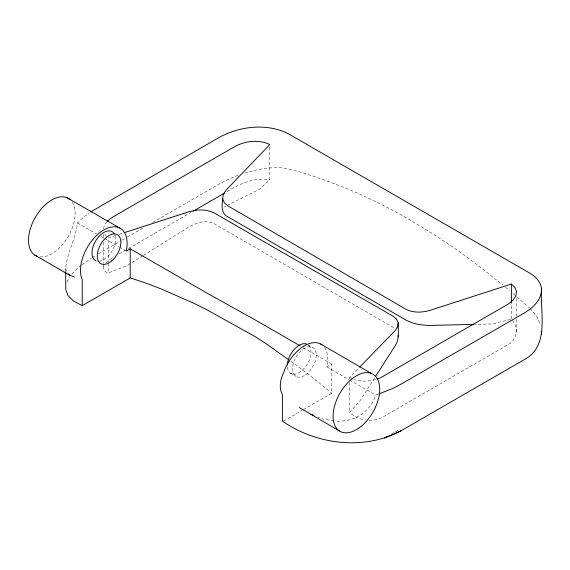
<?xml version="1.0" encoding="UTF-8"?>
<svg xmlns="http://www.w3.org/2000/svg" width="570" height="570" viewBox="0 0 570 570"><rect width="100%" height="100%" fill="white"/><g stroke="black" fill="none" stroke-linecap="round" stroke-linejoin="round"><path stroke-width="0.43" stroke-dasharray="2.85 2.14" d="M369.139 420.339C374.875 420.382 380.796 419.064 385.405 415.501L508.483 344.444C518.094 338.943 517.054 326.681 516.52 317.226M516.52 316.336L516.534 297.711M65.707 271.862C65.55 254.819 75.774 239.77 77.527 222.948L82.999 217.712L89.369 212.774M103.633 228.527L104.232 225.535L106.875 221.794M142.828 255.738L126.982 265.627L108.186 273.009C104.844 272.204 101.923 268.57 104.075 265.235M378.095 394.191L375.623 395.053C370.785 412.281 352.232 423.04 334.846 421.016M67.046 282.093L69.96 276.771M374.576 377.967L360.297 400.325L349.759 412.481C353.963 416.528 359.471 419.157 365.249 419.898M72.112 274.092L76.758 268.983L81.311 265.292M349.759 379.107L349.759 377.347L359.064 367.764M105.664 263.026L108.378 260.519L113.858 256.949M269.802 147.202L269.802 179.7L259.286 189.326L228.392 204.83M81.966 264.765L91.599 258.039M92.312 257.583L95.86 255.31M224.331 207.081L226.012 206.019M143.583 255.267L188.848 227.024C196.258 222.692 206.005 219.536 214.163 223.696L394.825 328.341M98.104 253.971L121.182 240.647M121.951 240.198L126.569 237.533M127.338 237.091L142.721 228.207M152.717 222.435L219.642 183.796L228.705 179.151L238.118 175.289M119.244 253.835L125.4 250.287M128.478 248.506L190.786 212.539M226.938 191.662C239.5 183.718 254.633 177.071 269.802 179.7M324.48 347.415A32.967 19.031 -60 0 1 326.881 366.909L331.733 364.109L331.733 393.25L302.677 410.03M283.561 421.066L301.908 410.471M391.711 433.955L394.661 432.302M395.402 431.889L399.827 429.409M244.68 173.13C257.056 169.283 270.116 166.796 283.112 167.972C302.577 171.727 321.259 178.88 339.805 185.727A633.227 365.598 60 0 1 478.672 265.898M115.746 235.431L108.186 237.875L108.186 262.471M119.109 234.341L123.312 232.98M510.521 319.392L492.573 323.952L474.967 324.366M375.772 379.542C368.598 381.48 360.853 381.8 353.742 379.392M333.984 420.881L323.653 419.228L317.939 417.005M349.759 377.347L352.417 378.708M308.192 344.914L311.94 347.08M303.297 347.693L331.733 364.109M77.527 222.948L96.565 233.935M101.132 236.579L104.182 238.338M104.944 238.773L118.653 246.689M119.415 247.131L125.507 250.65M326.881 366.909L348.968 379.663M349.731 380.097L375.623 395.053M290.55 373.207L295.802 376.243M290.914 361.423L300.219 368.078A641.328 370.272 60 0 1 331.733 393.257M478.672 265.905L502.712 284.993M505.44 287.244L509.537 290.622M513.014 293.529L529.373 307.836M104.688 234.256L107.602 237.277M530.029 308.406L536.762 316.322L539.954 323.66M65.693 268.356L66.362 271.327M516.513 332.303L516.185 327.479L514.411 323.076L511.376 319.171L511.376 302.485M103.334 234.448L103.341 238.866M103.348 242.407L103.377 262.741M103.377 263.625L103.384 267.159M349.759 382.62L349.759 412.481M108.186 263.347L108.186 273.009M115.24 236.115A16.701 9.64 -60 0 1 111.613 251.833A16.701 9.64 -60 0 1 99.451 261.302M308.719 345.37A16.701 9.64 -60 0 1 303.162 369.424A16.701 9.64 -60 0 1 287.373 366.56M72.24 202.101A32.967 19.031 -60 0 1 67.766 237.27A32.967 19.031 -60 0 1 39.323 256.799M305.648 374.789A16.701 9.64 -60 0 0 313.97 348.405A16.701 9.64 -60 0 0 293.621 362.62A16.701 9.64 -60 0 0 305.648 374.789"/><path stroke-width="0.85" d="M322.043 344.914A32.967 19.031 -60 0 0 283.561 372.716L281.751 377.084A31.336 22.9 -40.8 0 0 280.996 391.212L282.578 395.167L282.578 421.28C316.564 444.693 364.209 450.706 401.159 430.713L524.236 359.656C550.128 345.954 539.847 312.046 541.5 288.798C540.852 281.951 535.736 276.578 530.029 273.272L288.448 133.8C267.017 122.97 240.362 126.07 219.642 137.142L90.808 211.862M107.317 221.174L112.319 217.298L235.396 146.241C245.848 140.833 259.001 139.329 269.802 144.566L226.012 190.173L223.169 194.427C222.706 202.072 219.322 213.08 228.242 217.049L405.904 320.012C413.257 323.981 421.772 325.413 430.058 325.413L474.083 324.387M541.5 288.798C541.999 299.699 532.886 307.935 524.236 313.001L401.159 384.059L393.236 388.213L378.915 393.899M124.146 232.71L188.848 211.776C197.092 209.389 206.326 208.983 214.163 212.931L393.051 316.215L396.62 319.221L398.209 322.877L397.668 326.831L395.046 330.707L359.684 367.13M398.209 322.877C397.91 330.564 399.855 339.186 395.046 345.919L375.53 376.478M193.088 211.206L224.63 192.995M300.219 345.919L255.054 319.841L206.896 293.073L130.216 248.805L126.269 251.085A32.967 19.031 -60 0 0 102.415 230.807A32.967 19.031 -60 0 0 82.23 279.535L82.23 305.655L73.323 300.91L67.951 295.481L65.749 289.403L65.707 271.862M82.23 305.655L130.216 277.946A641.328 370.272 60 0 1 161.73 289.161L193.237 303.005A632.786 365.341 60 0 1 206.896 309.809L255.054 336.578A632.786 365.341 60 0 1 268.712 345.541L288.762 359.884M386.617 436.812L384.436 438.031L392.395 434.547M393.991 433.848L401.159 430.713M377.269 378.979L381.002 377.568L508.483 303.903L513.143 300.084L515.907 295.83L516.534 291.498L514.981 287.458L511.376 284.038L430.058 310.351C422.22 312.666 413.336 313.072 405.904 309.232L228.242 206.069L224.338 202.77L222.585 198.766M34.82 255.096L69.675 275.246L74.471 277.07M299.357 407.543L310.593 414.141L313.856 415.416M66.669 197.548L120.377 228.385M320.618 343.995L371.262 373.4M310.593 414.141L339.414 430.956M68.108 273.657L69.675 275.246M541.244 331.476L541.5 334.12M398.159 335.381L398.252 336.913M511.376 284.038L511.376 302.485M130.216 248.805L130.216 277.946M96.273 260.967A16.701 9.64 -60 0 1 96.273 239.949A16.701 9.64 -60 0 1 114.15 233.565M287.365 365.035A16.701 9.64 -60 0 1 294.405 349.168A16.701 9.64 -60 0 1 306.689 344.052M36.95 256.179A32.967 19.031 -60 0 1 35.504 217.042A32.967 19.031 -60 0 1 70.082 199.6M358.844 428.084A32.967 19.031 -60 0 0 375.267 376.008A32.967 19.031 -60 0 0 335.11 404.066A32.967 19.031 -60 0 0 358.844 428.084M111.749 260.868A16.701 9.64 -60 0 0 117.662 234.84A16.701 9.64 -60 0 0 97.748 251.733A16.701 9.64 -60 0 0 111.749 260.868"/></g></svg>
